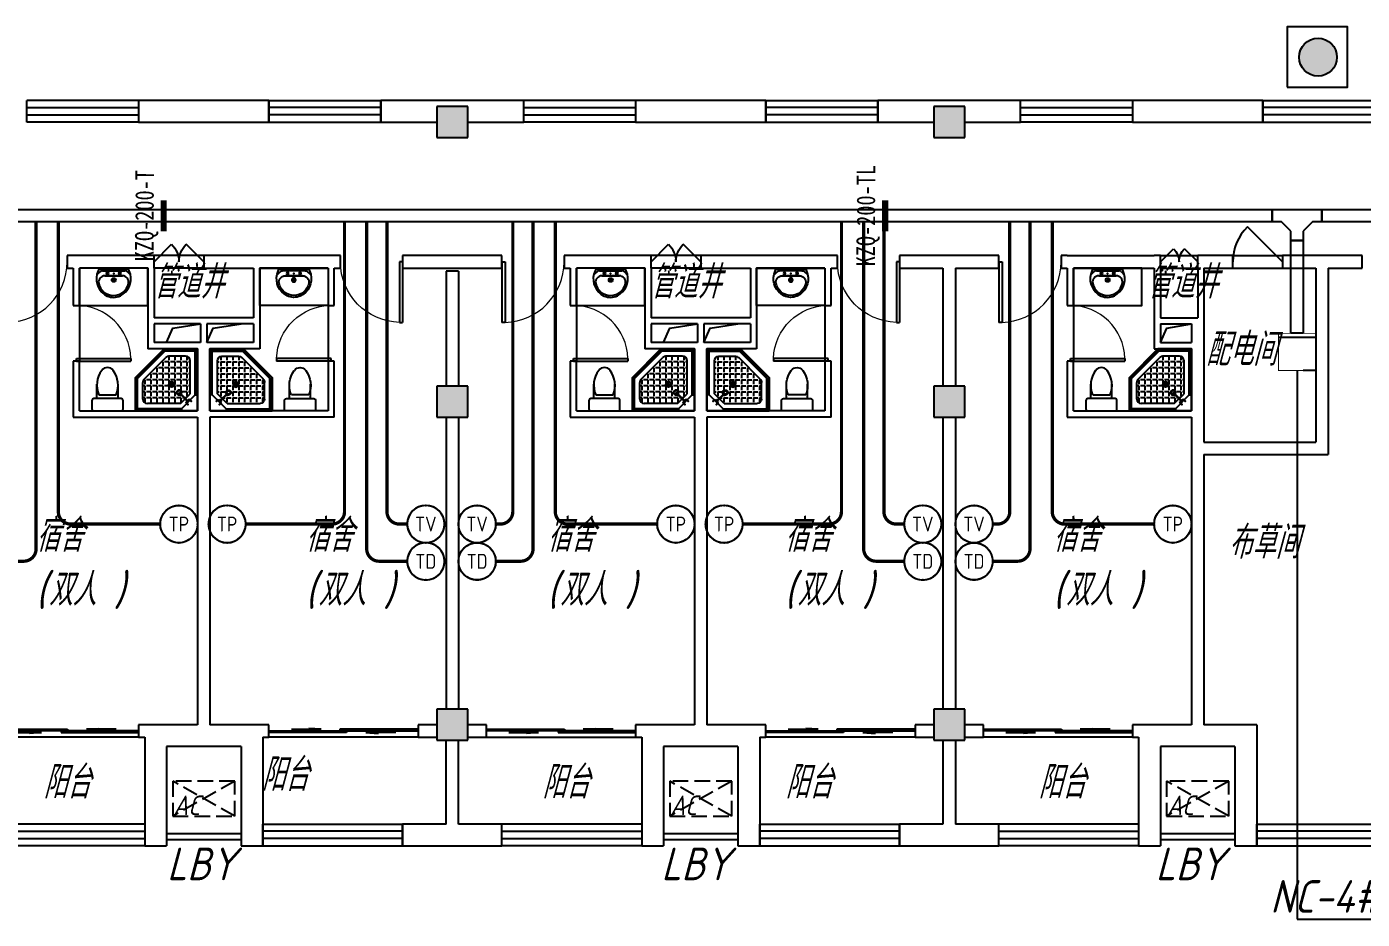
# Model space of a CAD drawing. Extents: x 0 to 2972856, y -1269770 to 0.
# Drawn here: x 2743806 to 2765306, y -1093339 to -1078971 of the extents above; entities that cross this region are included whole.
import ezdxf
from ezdxf.enums import TextEntityAlignment as Align

# ---------------------------------------------------------------- set-up
doc = ezdxf.new("R2010")
doc.units = 0
doc.header["$LTSCALE"] = 1000
doc.header["$PDSIZE"] = 50
doc.linetypes.add('DASH', pattern=[0.35, 0.25, -0.1])
doc.linetypes.add('接地线', pattern=[1.35002, 0.5, -1e-05, 1e-05, 0.5, -0.125, 0.1, -0.125])
for name, color, linetype in [('1-建筑底图', 8, 'Continuous'), ('CABLETRAY_DIM', 3, 'Continuous'), ('CABLETRAY_PDS', 4, 'Continuous'), ('EQUIP-通讯', 3, 'Continuous'), ('PUB_TEXT', 7, 'Continuous'), ('WIRE-综合布线', 4, 'Continuous'), ('抗震支吊架', 2, 'Continuous'), ('洁具', 251, 'Continuous'), ('电-线路-接地网', 6, '接地线'), ('空调外机', 251, 'Continuous'), ('防火分区', 255, 'Continuous')]:
    doc.layers.add(name, color=color, linetype=linetype)
doc.styles.add('_TEL_ATTDEF', font='GBENOR', dxfattribs={"width": 0.8, "height": 3, "bigfont": 'GBCBIG'})
doc.styles.add('_TEL_DIM', font='SIMPLEX', dxfattribs={"width": 0.8, "height": 3.5, "bigfont": 'HZTXT'})
doc.styles.add('kzcad', font='', dxfattribs={"width": 0.8})
doc.styles.get("Standard").update_dxf_attribs({"font": 'gbeitc.shx', "bigfont": 'gbcbig.shx'})
doc.styles.get('kzcad').set_extended_font_data('SimSun')
doc.linetypes.add('JIEDI', pattern='A,1.25,-0.25,0.25,-0.25,0.625,["/",Standard,S=0.6,R=0,X=0,Y=-0.3],0.625,-0.25,0.25,-0.25', length=4)

# ---------------------------------------------------------------- blocks, each defined once
blk = doc.blocks.new('19寸标准机柜')
at = {"layer": 'CABLETRAY_PDS'}
blk.add_line((-300, 0), (-100, 0), dxfattribs=at)
at = {"layer": '电-线路-接地网', "color": 3, "linetype": 'JIEDI', "const_width": 15}
blk.add_lwpolyline([(-300, 0), (300, 0), (300, -600), (-300, -600)], close=True, dxfattribs=at)
at = {"layer": '电-线路-接地网', "color": 3, "linetype": 'JIEDI'}
blk.add_lwpolyline([(-300, -531), (300, -531)], dxfattribs=at)
blk = doc.blocks.new('$equip$00003204')
at = {"const_width": 0.05}
blk.add_lwpolyline([(0, 0.5, -1), (0, -0.5, -1), (0, 0.5, 0.021884)], format="xyb", dxfattribs=at)
blk.add_circle((0, 0), 0.5)
for p in [(0, 0.5), (-0.5, 0), (0.5, 0), (0, -0.5)]:
    blk.add_point(p)
at = {"color": 7, "style": '_TEL_ATTDEF'}
blk.add_attdef('$TEXT$', text='', height=0.4, dxfattribs=at).set_placement((0, 0), align=Align.MIDDLE_CENTER)
at = {"color": 7, "style": '_TEL_DIM', "flags": 1}
for tag in ['A', 'REMARK']:
    blk.add_attdef(tag, text='', height=0.00002, dxfattribs=at).set_placement((0, 0), align=Align.MIDDLE_CENTER)
blk = doc.blocks.new('$equip$00003208')
at = {"const_width": 0.05}
blk.add_lwpolyline([(0, 0.5, -1), (0, -0.5, -1), (0, 0.5, 0.021884)], format="xyb", dxfattribs=at)
blk.add_circle((0, 0), 0.5)
for p in [(0, 0.5), (-0.5, 0), (0.5, 0), (0, -0.5)]:
    blk.add_point(p)
at = {"color": 7, "style": '_TEL_ATTDEF'}
blk.add_attdef('$TEXT$', text='', height=0.4, dxfattribs=at).set_placement((0, 0), align=Align.MIDDLE_CENTER)
at = {"color": 7, "style": '_TEL_DIM', "flags": 1}
for tag in ['A', 'REMARK']:
    blk.add_attdef(tag, text='', height=0.00002, dxfattribs=at).set_placement((0, 0), align=Align.MIDDLE_CENTER)
blk = doc.blocks.new('$equip$00003209')
at = {"const_width": 0.05}
blk.add_lwpolyline([(0, 0.5, -1), (0, -0.5, -1), (0, 0.5, 0.021884)], format="xyb", dxfattribs=at)
blk.add_circle((0, 0), 0.5)
for p in [(0, 0.5), (-0.5, 0), (0.5, 0), (0, -0.5)]:
    blk.add_point(p)
at = {"color": 7, "style": '_TEL_ATTDEF'}
blk.add_attdef('$TEXT$', text='', height=0.4, dxfattribs=at).set_placement((0, 0), align=Align.MIDDLE_CENTER)
at = {"color": 7, "style": '_TEL_DIM', "flags": 1}
for tag in ['A', 'REMARK']:
    blk.add_attdef(tag, text='', height=0.00002, dxfattribs=at).set_placement((0, 0), align=Align.MIDDLE_CENTER)
blk = doc.blocks.new('A$C2CDD3BEF')
at = {"layer": '防火分区'}
h = blk.add_hatch(color=6, dxfattribs=at)
h.dxf.hatch_style = 1
edge = h.paths.add_edge_path()
edge.add_arc((460, 446), 282, 0, 360)
at = {"layer": '防火分区', "color": 6}
blk.add_lwpolyline([(0, 0), (900, 0), (900, 900), (0, 900)], close=True, dxfattribs=at)
blk.add_circle((460, 446), 282, dxfattribs=at)
blk = doc.blocks.new('1F平面-CAD导入_dwg_Drawing4_t3_dwg_$plan$00001613-474159-1F-927810-1F')
at = {"layer": '洁具'}
for p, q in [((-30, 250), (-170, 250)), ((-200, 170), (-430, 170)), ((-260, -140), (-260, 140)), ((-200, -170), (-200, -220)), ((-170, -250), (-30, -250))]:
    blk.add_line(p, q, dxfattribs=at)
for points in [[(-200, 220), (-200, 170), (-200, -170), (-430, -170)], [(0, -220), (0, 220)]]:
    blk.add_lwpolyline(points, dxfattribs=at)
for centre, radius, start, end in [((-170, 220), 30, 90, 180), ((-30, 220), 30, 0, 90), ((-590, 0), 110, 123.4509, 236.5491), ((-413, -227), 398, 67.4505, 126.6381), ((-413, 227), 398, 233.3619, 292.5495), ((-170, -220), 30, 180, 270), ((-30, -220), 30, 270, 0)]:
    blk.add_arc(centre, radius, start, end, dxfattribs=at)
blk = doc.blocks.new('$lvtry$00000169')
at = {"color": 0}
for p, q in [((259, -36), (259, 0)), ((259, -36), (36, -259)), ((276, -120), (120, -276)), ((144, -151), (291, -298)), ((151, -144), (298, -291)), ((183, -213), (205, -213)), ((220, -213), (243, -213)), ((259, -24), (976, -24)), ((259, -36), (964, -36)), ((270, -213), (270, -143)), ((270, -213), (340, -213)), ((276, -120), (808, -120)), ((366, -213), (366, -143)), ((366, -213), (436, -213)), ((462, -213), (462, -143)), ((462, -213), (532, -213)), ((558, -213), (558, -143)), ((558, -213), (628, -213)), ((655, -213), (655, -143)), ((655, -213), (725, -213)), ((751, -213), (751, -143)), ((751, -213), (821, -213)), ((847, -213), (847, -143)), ((847, -213), (880, -213)), ((880, -192), (880, -460)), ((964, -36), (976, -24)), ((964, -36), (964, -525)), ((976, -24), (976, -530)), ((36, -259), (0, -259)), ((24, -259), (24, -976)), ((36, -259), (36, -964)), ((120, -276), (120, -808)), ((120, -309), (147, -309)), ((120, -405), (147, -405)), ((173, -309), (173, -239)), ((173, -309), (243, -309)), ((173, -405), (173, -335)), ((173, -405), (243, -405)), ((270, -263), (270, -239)), ((270, -405), (270, -335)), ((270, -405), (340, -405)), ((334, -309), (340, -309)), ((366, -309), (366, -239)), ((366, -309), (436, -309)), ((366, -405), (366, -335)), ((366, -405), (379, -405)), ((462, -309), (462, -239)), ((462, -309), (532, -309)), ((462, -405), (462, -335)), ((462, -405), (532, -405)), ((558, -309), (558, -239)), ((558, -309), (628, -309)), ((558, -405), (558, -335)), ((558, -405), (628, -405)), ((655, -309), (655, -239)), ((655, -309), (725, -309)), ((655, -405), (655, -335)), ((655, -405), (725, -405)), ((751, -309), (751, -239)), ((751, -309), (821, -309)), ((751, -405), (751, -335)), ((751, -405), (821, -405)), ((847, -309), (847, -239)), ((847, -309), (880, -309)), ((847, -405), (847, -335)), ((847, -405), (880, -405)), ((120, -501), (147, -501)), ((120, -598), (147, -598)), ((173, -501), (173, -431)), ((173, -501), (243, -501)), ((173, -598), (173, -528)), ((173, -598), (243, -598)), ((173, -694), (173, -624)), ((270, -501), (270, -431)), ((270, -501), (340, -501)), ((270, -598), (270, -528)), ((270, -598), (340, -598)), ((270, -694), (270, -624)), ((366, -501), (366, -431)), ((366, -501), (436, -501)), ((366, -598), (366, -528)), ((366, -598), (436, -598)), ((366, -694), (366, -624)), ((462, -501), (462, -431)), ((462, -501), (532, -501)), ((462, -598), (462, -528)), ((462, -598), (532, -598)), ((462, -694), (462, -624)), ((859, -511), (511, -859)), ((964, -525), (525, -964)), ((976, -530), (530, -976)), ((558, -501), (558, -431)), ((558, -501), (628, -501)), ((558, -598), (558, -528)), ((558, -598), (628, -598)), ((558, -694), (558, -624)), ((655, -501), (655, -431)), ((655, -501), (725, -501)), ((655, -598), (655, -528)), ((655, -598), (725, -598)), ((655, -694), (655, -624)), ((751, -501), (751, -431)), ((751, -501), (821, -501)), ((751, -598), (751, -528)), ((751, -598), (773, -598)), ((847, -501), (847, -431)), ((847, -501), (867, -501)), ((964, -525), (976, -530)), ((120, -694), (147, -694)), ((120, -790), (147, -790)), ((173, -694), (243, -694)), ((173, -790), (173, -720)), ((173, -790), (243, -790)), ((173, -878), (173, -816)), ((270, -694), (340, -694)), ((270, -790), (270, -720)), ((270, -790), (340, -790)), ((270, -880), (270, -816)), ((366, -694), (436, -694)), ((366, -790), (366, -720)), ((366, -790), (436, -790)), ((366, -880), (366, -816)), ((462, -694), (532, -694)), ((462, -790), (462, -720)), ((462, -790), (532, -790)), ((462, -880), (462, -816)), ((558, -694), (628, -694)), ((558, -790), (558, -720)), ((558, -790), (580, -790)), ((655, -694), (676, -694)), ((36, -964), (24, -976)), ((24, -976), (530, -976)), ((36, -964), (525, -964)), ((192, -880), (460, -880)), ((525, -964), (530, -976))]:
    blk.add_line(p, q, dxfattribs=at)
blk.add_lwpolyline([(0, 0), (0, -1000), (540, -1000), (1000, -540), (1000, 0)], close=True)
for points in [[(0, 0), (0, -1000)], [(0, 0), (1000, 0)], [(1000, 0), (1000, -540)], [(136, -190), (148, -178), (132, -162), (121, -174)], [(190, -136), (178, -148), (162, -132), (174, -121)], [(1000, -540), (540, -1000)], [(0, -1000), (540, -1000)]]:
    blk.add_lwpolyline(points, close=True, dxfattribs=at)
for radius in [43.8, 31.1]:
    blk.add_circle((416, -428), radius, dxfattribs=at)
for centre, radius, start, end in [((808, -192), 72, 0, 90), ((296, -296), 40.6, 142.583, 128.4197), ((296, -296), 28.6, 145.828, 125.6599), ((808, -460), 72, 315, 0), ((192, -808), 72, 180, 270), ((460, -808), 72, 270, 315)]:
    blk.add_arc(centre, radius, start, end, dxfattribs=at)
for p in [(103, -156, 0), (156, -102, 0), (416, -428, 0)]:
    blk.add_point(p, dxfattribs=at)
blk = doc.blocks.new('$lvtry$00000178')
at = {"color": 0}
for p, q in [((-238, 0), (238, 0)), ((-214, -36), (-272, -91)), ((-180, -23), (180, -23)), ((-142, -105), (140, -105)), ((140, -105), (-142, -105)), ((216, -37), (268, -91))]:
    blk.add_line(p, q, dxfattribs=at)
blk.add_lwpolyline([(-104, -430, 0.224698), (110, -425, 0.348046), (269, -79), (239, 0), (-241, 0), (-271, -79, 0.356844)], format="xyb", close=True, dxfattribs=at)
for centre, radius in [((-100, -65), 16.3), ((1, -172), 31.6), ((100, -65), 16.3)]:
    blk.add_circle(centre, radius, dxfattribs=at)
at = {"color": 0, "lineweight": 13}
blk.add_circle((1, -172), 23, dxfattribs=at)
at = {"color": 0}
for centre, radius, start, end in [((-142, -205), 100, 90, 190.5602), ((-180, -73), 50, 90, 133.181), ((140, -205), 100, 349.4398, 90), ((180, -73), 50, 44.5607, 90), ((-1, -179), 243, 190.5602, 349.4398)]:
    blk.add_arc(centre, radius, start, end, dxfattribs=at)
for p in [(0, -65), (1, -172)]:
    blk.add_point(p, dxfattribs=at)
blk = doc.blocks.new('A$C70365C93')
at = {"layer": '洁具'}
blk.add_lwpolyline([(-1900, 2300), (-1900, 1700), (-800, 1700), (-800, 2300)], close=True, dxfattribs=at)
blk.add_blockref('$lvtry$00000178', (-1350, 2280), dxfattribs=at)
at = {"layer": '洁具', "rotation": 180}
blk.add_blockref('$lvtry$00000169', (0, 0), dxfattribs=at)
at = {"layer": '洁具', "extrusion": (0, 0, -1), "xscale": -1, "zscale": -1, "rotation": 90}
blk.add_blockref('1F平面-CAD导入_dwg_Drawing4_t3_dwg_$plan$00001613-474159-1F-927810-1F', (1450, 0), dxfattribs=at)
blk = doc.blocks.new('A$Cf5a72a1b')
at = {"layer": '空调外机', "linetype": 'DASH'}
for p, q in [((1000, 563), (0, 0)), ((1000, 0), (0, 563))]:
    blk.add_line(p, q, dxfattribs=at)
blk.add_lwpolyline([(1000, 563), (0, 563), (0, 0), (1000, 0)], close=True, dxfattribs=at)
at = {"layer": 'PUB_TEXT'}
blk.add_text('AC', height=315, dxfattribs=at).set_placement((5, 18))
blk = doc.blocks.new('$WINLIB2D$00000001')
at = {"color": 0}
for points in [[(-0.5, 0.5), (-0.5, -0.5)], [(-0.5, 0.5), (0.5, 0.5)], [(0.5, -0.5), (0.5, 0.5)], [(0.5, 0.1667), (-0.5, 0.1667)], [(0.5, -0.1667), (-0.5, -0.1667)], [(-0.5, -0.5), (0.5, -0.5)]]:
    blk.add_lwpolyline(points, dxfattribs=at)
blk = doc.blocks.new('$DorLib2D$00000131')
at = {"color": 0, "linetype": 'Continuous'}
for p, q in [((0.15, 0.125), (0.2319, 0.1973)), ((0.2319, 0.1973), (0.2319, 0.125)), ((-0.5, 0.125), (-0.5, 0)), ((0.0192, 0.125), (-0.5, 0.125)), ((0.0192, 0), (0.0192, 0.125)), ((0.35, 0.125), (0.15, 0.125)), ((-0.5, 0), (0.0192, 0)), ((-0.024, 0), (0.5, 0)), ((-0.024, -0.125), (-0.024, 0)), ((0.5, 0), (0.5, -0.125)), ((-0.35, -0.125), (-0.15, -0.125)), ((-0.2319, -0.1973), (-0.2319, -0.125)), ((-0.15, -0.125), (-0.2319, -0.1973)), ((0.5, -0.125), (-0.024, -0.125))]:
    blk.add_line(p, q, dxfattribs=at)
blk = doc.blocks.new('$DorLib2D$00000116')
at = {"color": 0}
for p, q in [((-0.5, 0), (-0.146, 0.354)), ((0.5, 0), (0.146, 0.354))]:
    blk.add_line(p, q, dxfattribs=at)
for centre, start, end in [((-0.5, 0), 0, 45), ((0.5, 0), 135, 180)]:
    blk.add_arc(centre, 0.5, start, end, dxfattribs=at)
blk = doc.blocks.new('$DorLib2D$00000001')
for p, q in [((0.45, 0.975), (0.5, 0.975)), ((0.45, 0), (0.45, 0.975)), ((0.5, 0), (0.5, 0.975)), ((0.5, 0), (0.45, 0))]:
    blk.add_line(p, q)
at = {"lineweight": 13}
blk.add_arc((0.475, 0), 0.975, 91.4693, 180, dxfattribs=at)
blk = doc.blocks.new('$DorLib2D$00000114')
at = {"color": 0}
blk.add_line((0.5, 0), (-0.207, 0.707), dxfattribs=at)
blk.add_arc((0.5, 0), 1, 135, 180, dxfattribs=at)
blk = doc.blocks.new('1-二层建筑底图')
at = {"layer": '1-建筑底图'}
for points in [[(74950, 9200), (75450, 9200), (75450, 9700), (74950, 9700)], [(82950, 9200), (83450, 9200), (83450, 9700), (82950, 9700)], [(74950, 4700), (75450, 4700), (75450, 5200), (74950, 5200)], [(82950, 4700), (83450, 4700), (83450, 5200), (82950, 5200)], [(74950, -500), (75450, -500), (75450, 0), (74950, 0)], [(82950, -500), (83450, -500), (83450, 0), (82950, 0)]]:
    blk.add_hatch(color=256, dxfattribs=at).paths.add_polyline_path(points)
for p, q in [((72250, 9800), (70150, 9800)), ((70150, 9800), (70150, 9450)), ((72250, 9450), (72250, 9800)), ((75200, 9800), (74050, 9800)), ((74050, 9800), (74050, 9450)), ((75450, 9700), (74950, 9700)), ((74950, 9700), (74950, 9200)), ((76350, 9800), (75200, 9800)), ((75450, 9200), (75450, 9700)), ((76350, 9450), (76350, 9800)), ((80250, 9800), (78150, 9800)), ((78150, 9800), (78150, 9450)), ((80250, 9450), (80250, 9800)), ((83200, 9800), (82050, 9800)), ((82050, 9800), (82050, 9450)), ((83450, 9700), (82950, 9700)), ((82950, 9700), (82950, 9200)), ((84350, 9800), (83200, 9800)), ((83450, 9200), (83450, 9700)), ((84350, 9450), (84350, 9800)), ((88250, 9800), (86150, 9800)), ((86150, 9800), (86150, 9450)), ((88250, 9450), (88250, 9800)), ((70150, 9450), (72250, 9450)), ((74050, 9450), (74950, 9450)), ((75450, 9450), (76350, 9450)), ((78150, 9450), (80250, 9450)), ((82050, 9450), (82950, 9450)), ((83450, 9450), (84350, 9450)), ((86150, 9450), (88250, 9450)), ((74950, 9200), (75450, 9200)), ((82950, 9200), (83450, 9200)), ((69100, 7300), (69000, 7300)), ((69000, 7300), (69000, 7100)), ((69000, 7100), (69100, 7100)), ((70300, 7300), (69100, 7300)), ((69100, 7100), (69100, 6500)), ((70300, 7100), (69200, 7100)), ((69200, 6500), (69200, 7100)), ((70400, 7300), (70300, 7300)), ((70300, 7100), (70300, 6300)), ((71200, 7300), (70400, 7300)), ((70400, 7100), (70400, 7300)), ((71200, 7100), (70400, 7100)), ((70400, 7100), (70400, 6300)), ((72100, 7300), (71200, 7300)), ((71200, 7300), (71200, 7100)), ((71200, 7100), (72000, 7100)), ((72000, 7100), (72000, 6300)), ((73300, 7300), (72100, 7300)), ((73200, 7100), (72100, 7100)), ((72100, 7100), (72100, 6300)), ((73200, 7100), (73200, 6500)), ((73400, 7300), (73300, 7300)), ((73300, 6500), (73300, 7100)), ((73300, 7100), (73400, 7100)), ((73400, 7100), (73400, 7300)), ((76000, 7300), (74400, 7300)), ((74400, 7300), (74400, 7100)), ((74400, 7100), (76000, 7100)), ((76000, 7100), (76000, 7300)), ((77100, 7300), (77000, 7300)), ((77000, 7300), (77000, 7100)), ((77000, 7100), (77100, 7100)), ((78300, 7300), (77100, 7300)), ((77100, 7100), (77100, 6500)), ((78300, 7100), (77200, 7100)), ((77200, 6500), (77200, 7100)), ((78400, 7300), (78300, 7300)), ((78300, 7100), (78300, 6300)), ((79200, 7300), (78400, 7300)), ((78400, 7100), (78400, 7300)), ((79200, 7100), (78400, 7100)), ((78400, 7100), (78400, 6300)), ((80100, 7300), (79200, 7300)), ((79200, 7300), (79200, 7100)), ((79200, 7100), (80000, 7100)), ((80000, 7100), (80000, 6300)), ((81300, 7300), (80100, 7300)), ((81200, 7100), (80100, 7100)), ((80100, 7100), (80100, 6300)), ((81200, 7100), (81200, 6500)), ((81400, 7300), (81300, 7300)), ((81300, 6500), (81300, 7100)), ((81300, 7100), (81400, 7100)), ((81400, 7100), (81400, 7300)), ((83200, 7300), (82400, 7300)), ((82400, 7300), (82400, 7100)), ((82400, 7100), (83100, 7100)), ((83100, 7100), (83100, 5200)), ((84000, 7300), (83200, 7300)), ((83300, 7100), (84000, 7100)), ((83300, 7100), (83300, 5200)), ((84000, 7100), (84000, 7300)), ((85100, 7300), (85000, 7300)), ((85000, 7300), (85000, 7100)), ((85000, 7100), (85100, 7100)), ((85100, 7300), (86500, 7300)), ((85100, 7100), (85100, 6500)), ((85200, 7100), (86500, 7100)), ((85200, 6500), (85200, 7100)), ((86600, 7300), (86500, 7300)), ((86500, 7100), (86500, 6300)), ((86600, 7300), (87200, 7300)), ((86600, 7100), (86600, 7300)), ((86600, 7100), (87200, 7100)), ((86600, 7100), (86600, 6300)), ((87765.7, 7300), (87200, 7300)), ((87200, 7100), (87200, 7300)), ((87200, 7100), (87200, 6300)), ((87300, 7100), (87765.7, 7100)), ((87300, 7100), (87300, 6300)), ((87765.7, 7300, 100), (88565.7, 7300, 100)), ((87765.7, 7100), (87765.7, 7300)), ((87765.7, 7100, 100), (88565.7, 7100, 100)), ((89200, 7300), (88565.7, 7300)), ((88565.7, 7300), (88565.7, 7100)), ((88565.7, 7100), (89100, 7100)), ((89100, 7100), (89100, 4300)), ((89850, 7300), (89200, 7300)), ((89300, 7100), (89300, 4100)), ((89300, 7100), (89850, 7100)), ((89850, 7100), (89850, 7300)), ((75100, 7050), (75100, 5200)), ((75300, 7050), (75100, 7050)), ((75300, 7050), (75300, 5200)), ((69100, 6500), (69200, 6500)), ((69200, 6500), (69200, 5600)), ((73200, 6500), (73200, 5600)), ((73200, 6500), (73300, 6500)), ((77100, 6500), (77200, 6500)), ((77200, 6500), (77200, 5600)), ((81200, 6500), (81200, 5600)), ((81200, 6500), (81300, 6500)), ((85100, 6500), (85200, 6500)), ((85200, 6500), (85200, 5600)), ((70300, 6300), (70300, 5800)), ((71200, 6300), (70400, 6300)), ((72000, 6300), (71200, 6300)), ((72100, 6300), (72100, 5800)), ((78300, 6300), (78300, 5800)), ((79200, 6300), (78400, 6300)), ((80000, 6300), (79200, 6300)), ((80100, 6300), (80100, 5800)), ((86500, 6300), (86500, 5800)), ((86600, 6300), (87200, 6300)), ((87300, 6300), (87300, 5900)), ((71150, 6200), (70400, 6200)), ((70400, 6200), (70400, 5900)), ((71150, 6200), (71150, 5900)), ((72000, 6200), (71250, 6200)), ((71250, 6200), (71250, 5900)), ((72000, 6200), (72000, 5900)), ((79150, 6200), (78400, 6200)), ((78400, 6200), (78400, 5900)), ((79150, 6200), (79150, 5900)), ((80000, 6200), (79250, 6200)), ((79250, 6200), (79250, 5900)), ((80000, 6200), (80000, 5900)), ((86600, 6200), (86600, 5900)), ((86600, 6200), (87100, 6200)), ((87100, 6200), (87100, 5900)), ((71150, 5900), (70400, 5900)), ((72000, 5900), (71250, 5900)), ((79150, 5900), (78400, 5900)), ((80000, 5900), (79250, 5900)), ((86600, 5900), (87100, 5900)), ((87300, 5900), (87300, 4700)), ((69200, 5600), (69100, 5600)), ((69100, 5600), (69100, 4700)), ((69200, 4800), (69200, 5600)), ((71100, 5800), (70300, 5800)), ((71100, 5800), (71100, 4800)), ((71300, 5800), (71300, 4800)), ((72100, 5800), (71300, 5800)), ((73300, 5600), (73200, 5600)), ((73200, 5600), (73200, 4800)), ((73300, 4700), (73300, 5600)), ((77200, 5600), (77100, 5600)), ((77100, 5600), (77100, 4700)), ((77200, 4800), (77200, 5600)), ((79100, 5800), (78300, 5800)), ((79100, 5800), (79100, 4800)), ((79300, 5800), (79300, 4800)), ((80100, 5800), (79300, 5800)), ((81300, 5600), (81200, 5600)), ((81200, 5600), (81200, 4800)), ((81300, 4700), (81300, 5600)), ((85200, 5600), (85100, 5600)), ((85100, 5600), (85100, 4700)), ((85200, 4800), (85200, 5600)), ((86500, 5800), (87100, 5800)), ((87100, 5800), (87100, 4800)), ((75450, 5200), (74950, 5200)), ((74950, 5200), (74950, 4700)), ((75450, 4700), (75450, 5200)), ((83450, 5200), (82950, 5200)), ((82950, 5200), (82950, 4700)), ((83450, 4700), (83450, 5200)), ((69200, 4800), (71100, 4800)), ((73200, 4800), (71300, 4800)), ((77200, 4800), (79100, 4800)), ((81200, 4800), (79300, 4800)), ((85200, 4800), (87100, 4800)), ((69100, 4700), (71100, 4700)), ((71100, 4700), (71100, -250)), ((73300, 4700), (71300, 4700)), ((71300, 4700), (71300, -250)), ((74950, 4700), (75450, 4700)), ((75100, 4700), (75100, 0)), ((75300, 4700), (75300, 0)), ((77100, 4700), (79100, 4700)), ((79100, 4700), (79100, -250)), ((81300, 4700), (79300, 4700)), ((79300, 4700), (79300, -250)), ((82950, 4700), (83450, 4700)), ((83100, 4700), (83100, 0)), ((83300, 4700), (83300, 0)), ((85100, 4700), (87100, 4700)), ((87100, 4700), (87100, 4200)), ((87300, 4700), (87300, 4300)), ((87100, 4200), (87100, -250)), ((87300, 4300), (89100, 4300)), ((87300, 4100), (87300, -250)), ((87300, 4100), (89300, 4100)), ((75450, 0), (74950, 0)), ((74950, 0), (74950, -500)), ((75450, -500), (75450, 0)), ((83450, 0), (82950, 0)), ((82950, 0), (82950, -500)), ((83450, -500), (83450, 0)), ((70500, -250), (70150, -250)), ((70150, -250), (70150, -450)), ((71100, -250), (70500, -250)), ((71900, -250), (71300, -250)), ((72250, -250), (71900, -250)), ((72250, -450), (72250, -250)), ((74950, -250), (74650, -250)), ((74650, -250), (74650, -450)), ((75750, -250), (75450, -250)), ((75750, -450), (75750, -250)), ((78500, -250), (78150, -250)), ((78150, -250), (78150, -450)), ((79100, -250), (78500, -250)), ((79900, -250), (79300, -250)), ((80250, -250), (79900, -250)), ((80250, -450), (80250, -250)), ((82950, -250), (82650, -250)), ((82650, -250), (82650, -450)), ((83750, -250), (83450, -250)), ((83750, -450), (83750, -250)), ((86500, -250), (86150, -250)), ((86150, -250), (86150, -450)), ((87100, -250), (86500, -250)), ((88150, -250), (87300, -250)), ((88150, -250), (88150, -1850)), ((70150, -450), (67750, -450)), ((70150, -450), (70250, -450)), ((70250, -450), (70250, -1850)), ((70600, -600), (70600, -2200)), ((71200, -600), (70600, -600)), ((71800, -600), (71200, -600)), ((71800, -600), (71800, -2200)), ((72150, -450), (72150, -1850)), ((72150, -450), (72250, -450)), ((74650, -450), (72250, -450)), ((74650, -450), (74950, -450)), ((74950, -500), (75450, -500)), ((75100, -1850), (75100, -500)), ((75300, -1850), (75300, -500)), ((75450, -450), (75750, -450)), ((75750, -450), (78150, -450)), ((78150, -450), (78250, -450)), ((78250, -450), (78250, -1850)), ((78600, -600), (78600, -2200)), ((79200, -600), (78600, -600)), ((79800, -600), (79200, -600)), ((79800, -600), (79800, -2200)), ((80150, -450), (80150, -1850)), ((80150, -450), (80250, -450)), ((82650, -450), (80250, -450)), ((82650, -450), (82950, -450)), ((82950, -500), (83450, -500)), ((83100, -500), (83100, -1850)), ((83300, -500), (83300, -1850)), ((83450, -450), (83750, -450)), ((86150, -450), (83750, -450)), ((86150, -450), (86250, -450)), ((86250, -450), (86250, -1850)), ((87200, -600), (86600, -600)), ((86600, -600), (86600, -2200)), ((87800, -600), (87200, -600)), ((87800, -600), (87800, -2200)), ((70250, -1850), (70250, -2200)), ((72150, -2200), (72150, -1850)), ((75100, -1850), (74400, -1850)), ((74400, -1850), (74400, -2200)), ((76000, -1850), (75300, -1850)), ((76000, -2200), (76000, -1850)), ((78250, -1850), (78250, -2200)), ((80150, -2200), (80150, -1850)), ((83100, -1850), (82400, -1850)), ((82400, -1850), (82400, -2200)), ((84000, -1850), (83300, -1850)), ((84000, -2200), (84000, -1850)), ((86250, -1850), (86250, -2200)), ((88150, -2200), (88150, -1850)), ((70250, -2200), (70600, -2200)), ((71800, -2200), (72150, -2200)), ((74400, -2200), (75200, -2200)), ((75200, -2200), (76000, -2200)), ((78250, -2200), (78600, -2200)), ((79800, -2200), (80150, -2200)), ((82400, -2200), (83200, -2200)), ((83200, -2200), (84000, -2200)), ((86250, -2200), (86600, -2200)), ((87800, -2200), (88150, -2200))]:
    blk.add_line(p, q, dxfattribs=at)
for points in [[(70600, 5900), (70703.6, 6130.3), (71150, 6200)], [(71250, 5900), (71353.6, 6130.3), (71800, 6200)], [(78600, 5900), (78703.6, 6130.3), (79150, 6200)], [(79250, 5900), (79353.6, 6130.3), (79800, 6200)], [(86600, 5900), (86703.6, 6130.3), (87100, 6200)], [(70600, -2000), (71800, -2000)], [(70600, -2100), (71800, -2100)], [(78600, -2000), (79800, -2000)], [(78600, -2100), (79800, -2100)], [(86600, -2000), (87800, -2000)], [(86600, -2100), (87800, -2100)]]:
    blk.add_lwpolyline(points, dxfattribs=at)
for name, p, xscale, yscale, zscale in [('A$C2CDD3BEF', (88640.6, 10013), 1.08, 1.08, 1.08), ('$WINLIB2D$00000001', (69250, 9625), -1800, 350, -1800), ('$WINLIB2D$00000001', (73150, 9625), 1800, 350, 1800), ('$WINLIB2D$00000001', (77250, 9625), -1800, 350, -1800), ('$WINLIB2D$00000001', (81150, 9625), 1800, 350, 1800), ('$WINLIB2D$00000001', (85250, 9625), -1800, 350, -1800), ('$WINLIB2D$00000001', (89150, 9625), 1800, 350, 1800), ('$DorLib2D$00000114', (88165.7, 7200), 800, 800, 200), ('$DorLib2D$00000116', (86900, 7200), -600, 600, 200), ('$DorLib2D$00000001', (68500, 7200), -1000, -1000, -1000), ('$DorLib2D$00000001', (73900, 7200), 1000, -1000, 1000), ('$DorLib2D$00000001', (76500, 7200), -1000, -1000, -1000), ('$DorLib2D$00000001', (81900, 7200), 1000, -1000, 1000), ('$DorLib2D$00000001', (84500, 7200), -1000, -1000, -1000), ('$DorLib2D$00000131', (76950, -350), -2400, -200, -2400), ('$WINLIB2D$00000001', (73275, -2025), 2249.999999993481, 350, 2249.999999993481)]:
    blk.add_blockref(name, p, dxfattribs=dict(at, xscale=xscale, yscale=yscale, zscale=zscale))
for name, p, xscale, yscale, zscale, rotation in [('$DorLib2D$00000116', (70800, 7200), 800, -800, 200, 179.9999999994664), ('$DorLib2D$00000116', (78800, 7200), 800, -800, 200, 179.9999999994664), ('$DorLib2D$00000001', (69150, 6050), 900, 900, 900, 269.9999999994664), ('$DorLib2D$00000001', (73250, 6050), 900, -900, 900, 269.9999999994664), ('$DorLib2D$00000001', (77150, 6050), 900, 900, 900, 269.9999999994664), ('$DorLib2D$00000001', (81250, 6050), 900, -900, 900, 269.9999999994664), ('$DorLib2D$00000001', (85150, 6050), 900, 900, 900, 270), ('$DorLib2D$00000131', (68950, -350), 2400, 200, 2400, 180), ('$DorLib2D$00000131', (73450, -350), -2400, 200, -2400, 180), ('$DorLib2D$00000131', (81450, -350), -2400, 200, -2400, 180), ('$DorLib2D$00000131', (84950, -350), 2400, 200, 2400, 180), ('$WINLIB2D$00000001', (69125, -2025), 2249.999999993481, -350, 2249.999999993481, 180), ('$WINLIB2D$00000001', (77125, -2025), 2249.999999993481, -350, 2249.999999993481, 180), ('$WINLIB2D$00000001', (81275, -2025), -2249.999999993481, -350, -2249.999999993481, 180), ('$WINLIB2D$00000001', (85125, -2025), 2249.999999993481, -350, 2249.999999993481, 180), ('$WINLIB2D$00000001', (89275, -2025), -2249.999999993481, -350, -2249.999999993481, 180)]:
    blk.add_blockref(name, p, dxfattribs=dict(at, xscale=xscale, yscale=yscale, zscale=zscale, rotation=rotation))
for name, p in [('A$C70365C93', (71100, 4800)), ('A$C70365C93', (79100, 4800)), ('A$C70365C93', (87100, 4800)), ('A$Cf5a72a1b', (70700.5, -1723.5)), ('A$Cf5a72a1b', (78700.5, -1723.5)), ('A$Cf5a72a1b', (86700.5, -1723.5))]:
    blk.add_blockref(name, p, dxfattribs=at)
at = {"layer": '1-建筑底图', "xscale": -1, "rotation": 359.9999999999999}
for p in [(71300, 4800), (79300, 4800)]:
    blk.add_blockref('A$C70365C93', p, dxfattribs=at)
at = {"layer": '1-建筑底图'}
for s, p in [('管道井', (70385.3, 6613)), ('管道井', (78385.3, 6613)), ('管道井', (86385.3, 6613)), ('配电间', (87330, 5527.7)), ('宿舍', (68495.1, 2536.2)), ('宿舍', (72834.6, 2536.2)), ('宿舍', (76724.6, 2536.2)), ('宿舍', (80545.4, 2536.2)), ('宿舍', (84867.6, 2536.2)), ('布草间', (87692.7, 2423.7)), ('(', (68495.1, 1664.1)), ('双人', (68705.1, 1664.1)), (')', (69755.1, 1664.1)), ('(', (72834.6, 1664.1)), ('双人', (73044.6, 1664.1)), (')', (74094.6, 1664.1)), ('(', (76724.6, 1664.1)), ('双人', (76934.6, 1664.1)), (')', (77984.6, 1664.1)), ('(', (80545.4, 1664.1)), ('双人', (80755.4, 1664.1)), (')', (81805.4, 1664.1)), ('(', (84867.6, 1664.1)), ('双人', (85077.6, 1664.1)), (')', (86127.6, 1664.1)), ('阳台', (68614.8, -1438.1)), ('阳台', (72126.5, -1315.9)), ('阳台', (76646, -1438.1)), ('阳台', (80560.5, -1438.1)), ('阳台', (84633, -1438.1)), ('LBY', (70607.4, -2753.3)), ('LBY', (78565, -2753.3)), ('LBY', (86522.7, -2753.3))]:
    blk.add_text(s, height=525, dxfattribs=at).set_placement(p)

msp = doc.modelspace()

# ---------------------------------------------------------------- linework, layer by layer
at = {"layer": 'CABLETRAY_DIM', "linetype": 'ByBlock'}
for p, q in [((2764256, -1084506), (2764256, -1093339)), ((2764256, -1093339), (2768246, -1093339))]:
    msp.add_line(p, q, dxfattribs=at)
at = {"layer": 'CABLETRAY_PDS', "linetype": 'ByBlock'}
for p, q in [((2684556, -1081913), (2763856, -1081913)), ((2763856, -1081913), (2763856, -1082113)), ((2763856, -1081913), (2764656, -1081913)), ((2763856, -1082113), (2763856, -1081913)), ((2764656, -1082113), (2764656, -1081913)), ((2764656, -1081913), (2771300, -1081913)), ((2764656, -1081913), (2764656, -1082113)), ((2763856, -1082113), (2684556, -1082113)), ((2764006, -1082113), (2763856, -1082113)), ((2764156, -1082263), (2764006, -1082113)), ((2764156, -1082413), (2764156, -1082263)), ((2764506, -1082113), (2764356, -1082263)), ((2764356, -1082263), (2764356, -1082413)), ((2764656, -1082113), (2764506, -1082113)), ((2771300, -1082113), (2764656, -1082113)), ((2764156, -1082413), (2764356, -1082413)), ((2764156, -1083906), (2764156, -1082413)), ((2764356, -1082413), (2764156, -1082413)), ((2764356, -1082413), (2764356, -1083906)), ((2764356, -1083906), (2764156, -1083906))]:
    msp.add_line(p, q, dxfattribs=at)
at = {"layer": 'WIRE-综合布线', "linetype": 'Continuous', "const_width": 52.5}
for points in [[(2743356, -1087575), (2743757, -1087575, 0.414214), (2743957, -1087375), (2743957, -1082113)], [(2744315, -1082113), (2744315, -1086777, 0.414214), (2744515, -1086977), (2745956, -1086977)], [(2748922, -1082113), (2748922, -1086777, -0.414214), (2748722, -1086977), (2747332, -1086977)], [(2749931, -1087575), (2749479, -1087575, -0.414214), (2749279, -1087375), (2749279, -1082113)], [(2749931, -1086977), (2749805, -1086977, -0.414214), (2749605, -1086777), (2749605, -1082113)], [(2751356, -1087575), (2751757, -1087575, 0.414214), (2751957, -1087375), (2751957, -1082113)], [(2751356, -1086977), (2751431, -1086977, 0.414214), (2751631, -1086777), (2751631, -1082113)], [(2752315, -1082113), (2752315, -1086777, 0.414214), (2752515, -1086977), (2753956, -1086977)], [(2756922, -1082113), (2756922, -1086777, -0.414214), (2756722, -1086977), (2755332, -1086977)], [(2757931, -1087575), (2757479, -1087575, -0.414214), (2757279, -1087375), (2757279, -1082113)], [(2757931, -1086977), (2757805, -1086977, -0.414214), (2757605, -1086777), (2757605, -1082113)], [(2759356, -1087575), (2759757, -1087575, 0.414214), (2759957, -1087375), (2759957, -1082113)], [(2759356, -1086977), (2759431, -1086977, 0.414214), (2759631, -1086777), (2759631, -1082113)], [(2760315, -1082113), (2760315, -1086777, 0.414214), (2760515, -1086977), (2761956, -1086977)]]:
    msp.add_lwpolyline(points, format="xyb", dxfattribs=at)
at = {"layer": '抗震支吊架', "color": 2, "const_width": 100}
for points in [[(2746011, -1082263), (2746011, -1081763)], [(2757624, -1082263), (2757624, -1081763)]]:
    msp.add_lwpolyline(points, dxfattribs=at)

# ---------------------------------------------------------------- block references
at = {"layer": '1-建筑底图', "linetype": 'ByBlock'}
msp.add_blockref('1-二层建筑底图', (2675456, -1089956), dxfattribs=at)
msp.add_blockref('1-二层建筑底图', (2675456, -1089956), dxfattribs=at)
at = {"layer": 'EQUIP-通讯', "linetype": 'JIEDI', "xscale": 600, "yscale": 600, "zscale": 600}
for name, p, values in [('$equip$00003208', (2746256, -1086977), {'$TEXT$': 'TP'}), ('$equip$00003204', (2751056, -1086977), {'$TEXT$': 'TV'}), ('$equip$00003208', (2754256, -1086977), {'$TEXT$': 'TP'}), ('$equip$00003204', (2759056, -1086977), {'$TEXT$': 'TV'}), ('$equip$00003208', (2762256, -1086977), {'$TEXT$': 'TP'}), ('$equip$00003209', (2751056, -1087577), {'$TEXT$': 'TD'}), ('$equip$00003209', (2759056, -1087577), {'$TEXT$': 'TD'})]:
    msp.add_blockref(name, p, dxfattribs=at).add_auto_attribs(values)
at = {"layer": 'EQUIP-通讯', "linetype": 'JIEDI'}
ref = msp.add_blockref('$equip$00003208', (2747032, -1086977), dxfattribs=dict(at, xscale=-600, yscale=600, zscale=600))
ref.add_attrib('$TEXT$', 'TP', dxfattribs={"layer": '0', "color": 7, "height": 240, "style": '_TEL_ATTDEF'}).set_placement((2747032, -1086977), align=Align.MIDDLE_CENTER)
ref = msp.add_blockref('$equip$00003204', (2750231, -1086977), dxfattribs=dict(at, xscale=-600, yscale=600, zscale=600))
ref.add_attrib('$TEXT$', 'TV', dxfattribs={"layer": '0', "color": 7, "height": 240, "style": '_TEL_ATTDEF'}).set_placement((2750231, -1086977), align=Align.MIDDLE_CENTER)
ref = msp.add_blockref('$equip$00003208', (2755032, -1086977), dxfattribs=dict(at, xscale=-600, yscale=600, zscale=600))
ref.add_attrib('$TEXT$', 'TP', dxfattribs={"layer": '0', "color": 7, "height": 240, "style": '_TEL_ATTDEF'}).set_placement((2755032, -1086977), align=Align.MIDDLE_CENTER)
ref = msp.add_blockref('$equip$00003204', (2758231, -1086977), dxfattribs=dict(at, xscale=-600, yscale=600, zscale=600))
ref.add_attrib('$TEXT$', 'TV', dxfattribs={"layer": '0', "color": 7, "height": 240, "style": '_TEL_ATTDEF'}).set_placement((2758231, -1086977), align=Align.MIDDLE_CENTER)
ref = msp.add_blockref('$equip$00003209', (2750231, -1087577), dxfattribs=dict(at, xscale=-600, yscale=600, zscale=600))
ref.add_attrib('$TEXT$', 'TD', dxfattribs={"layer": '0', "color": 7, "height": 240, "style": '_TEL_ATTDEF'}).set_placement((2750231, -1087577), align=Align.MIDDLE_CENTER)
ref = msp.add_blockref('$equip$00003209', (2758231, -1087577), dxfattribs=dict(at, xscale=-600, yscale=600, zscale=600))
ref.add_attrib('$TEXT$', 'TD', dxfattribs={"layer": '0', "color": 7, "height": 240, "style": '_TEL_ATTDEF'}).set_placement((2758231, -1087577), align=Align.MIDDLE_CENTER)
at = {"layer": '电-线路-接地网', "linetype": 'ByBlock', "rotation": 180}
msp.add_blockref('19寸标准机柜', (2764256, -1084506), dxfattribs=at)

# ---------------------------------------------------------------- texts
at = {"layer": 'CABLETRAY_DIM', "color": 7, "linetype": 'ByBlock'}
msp.add_text('NC-4#SS-2/3-2', height=525, dxfattribs=at).set_placement((2763823, -1093234))
at = {"layer": '抗震支吊架', "color": 2, "style": 'kzcad', "width": 0.8}
for s, p in [('KZQ-200-TL', (2757464, -1082013)), ('KZQ-200-T', (2745851, -1082013))]:
    msp.add_text(s, height=300, rotation=89.8854, dxfattribs=at).set_placement(p, align=Align.CENTER)

doc.saveas('drawing.dxf')
